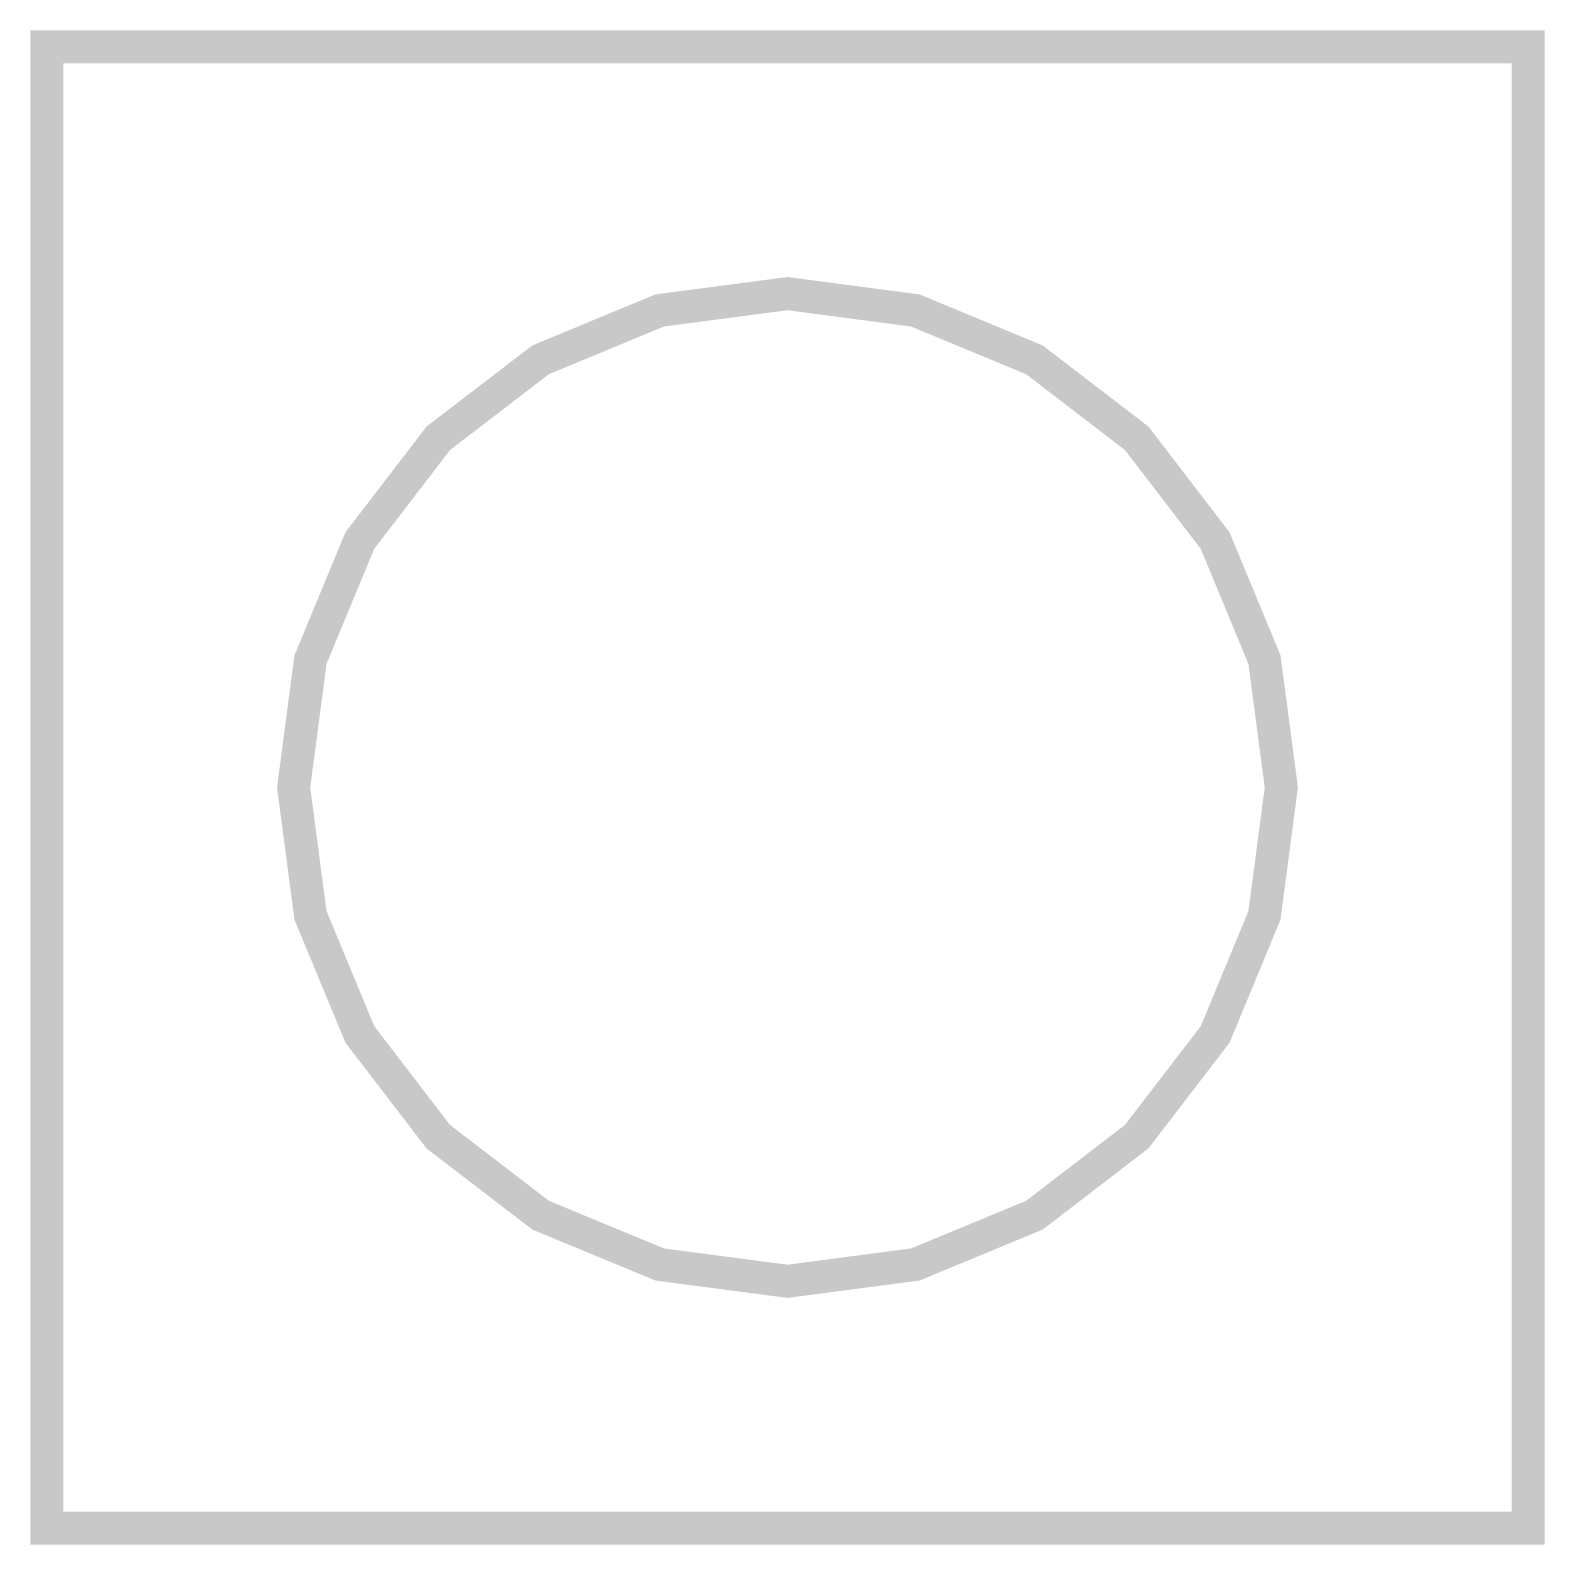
# Model space of a CAD drawing. Extents: x 0.37 to 2.19, y 0.38 to 2.2.
import ezdxf

# ---------------------------------------------------------------- set-up
doc = ezdxf.new("R2010")
doc.units = 0
doc.layers.get('0').update_dxf_attribs({"linetype": 'CONTINUOUS'})

msp = doc.modelspace()

# ---------------------------------------------------------------- linework, layer by layer
at = {"color": 5, "const_width": 0.03937}
for points in [[(2.16536, 0.404081), (2.16536, 2.17572), (0.393718, 2.17572), (0.393718, 0.404081), (2.16536, 0.404081)], [(1.27951, 0.699382), (1.12668, 0.71951), (0.984267, 0.778483), (0.861925, 0.872342), (0.768121, 0.994629), (0.709093, 1.13704), (0.688965, 1.28993), (0.709093, 1.44276), (0.768121, 1.58518), (0.861925, 1.70751), (0.984267, 1.80132), (1.12668, 1.86035), (1.27951, 1.88049), (1.4324, 1.86035), (1.57482, 1.80132), (1.6971, 1.70751), (1.79096, 1.58518), (1.84993, 1.44276), (1.87007, 1.28993), (1.84993, 1.13704), (1.79096, 0.994629), (1.6971, 0.872342), (1.57482, 0.778483), (1.4324, 0.71951), (1.27951, 0.699382)]]:
    msp.add_lwpolyline(points, close=True, dxfattribs=at)

doc.saveas('drawing.dxf')
